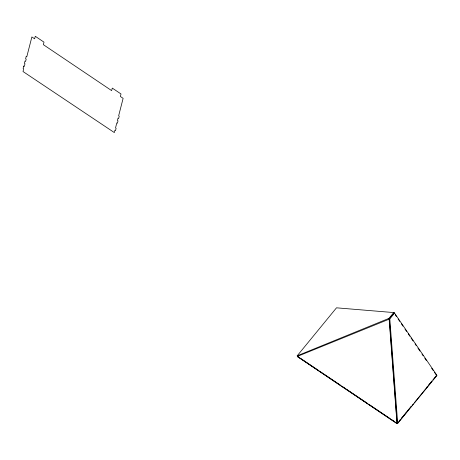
<?xml version="1.0" encoding="UTF-8"?>
<svg xmlns="http://www.w3.org/2000/svg" width="460" height="460" viewBox="0 0 460 460"><rect width="100%" height="100%" fill="white"/><g stroke="black" fill="none" stroke-linecap="round" stroke-linejoin="round"><path stroke-width="0.69" d="M394.139 312.846L389.12 318.975L397.003 423.487L398.13 422.274M397.699 423.418L389.815 318.906L394.553 313.122L393.731 312.57L336.501 307.82L297.2 355.798L297.465 356.644L397.141 423.712L389.344 318.866L388.993 318.354L393.731 312.57L394.553 313.122L437 375.44L397.699 423.418L395.445 422.182M399.481 420.618L400.384 419.52M401.741 417.864L402.644 416.76M403.546 415.656L404.903 414M405.806 412.902L410.78 406.835M426.587 387.533L427.495 386.429M428.846 384.773L429.749 383.674M430.658 382.57L432.009 380.914M432.912 379.81L436.074 375.952M397.141 423.712L406.623 412.131M407.98 410.475L408.882 409.377M410.239 407.721L411.142 406.617M412.045 405.513L413.402 403.863M414.305 402.759L431.474 381.8M435.085 377.39L435.988 376.286M397.003 423.487L297.327 356.419L299.92 357.909M297.2 355.798L388.993 318.354M297.327 356.419L389.815 318.906M301.11 358.708L318.314 370.283M319.499 371.082L322.466 373.077M323.656 373.876L340.86 385.451M342.044 386.25L345.011 388.246M346.202 389.045L367.557 403.414M368.747 404.213L390.103 418.588M391.293 419.388L394.26 421.383M395.295 314.864L396.503 316.647M398.124 319.022L399.74 321.396M401.356 323.765L402.971 326.14M404.995 329.107L406.611 331.482M408.227 333.856L409.848 336.231M411.062 338.014L413.08 340.981M415.104 343.948L416.317 345.724M417.933 348.099L419.951 351.066M421.975 354.033L423.188 355.816M424.804 358.19L426.42 360.565M431.675 368.276L433.291 370.651M434.504 372.433L436.528 375.4M23.713 66.09L23.109 68.442L23.69 68.833L23 71.518L114.333 132.578L114.937 130.232L115.517 130.623L116.121 128.271L115.54 127.88L116.834 122.849L117.415 123.24L118.019 120.888L117.438 120.497L118.042 118.145L118.623 118.536L119.226 116.19L118.645 115.799L123.125 98.342L120.365 96.485L121.009 93.966L112.292 88.101L111.648 90.62L43.355 44.672L43.999 42.153L35.282 36.288L34.638 38.807L31.878 36.95L26.789 56.752L26.208 56.361L25.605 58.707L26.191 59.098L25.587 61.45L25.007 61.059L24.403 63.405L24.984 63.796L24.294 66.481L23.713 66.09"/></g></svg>
